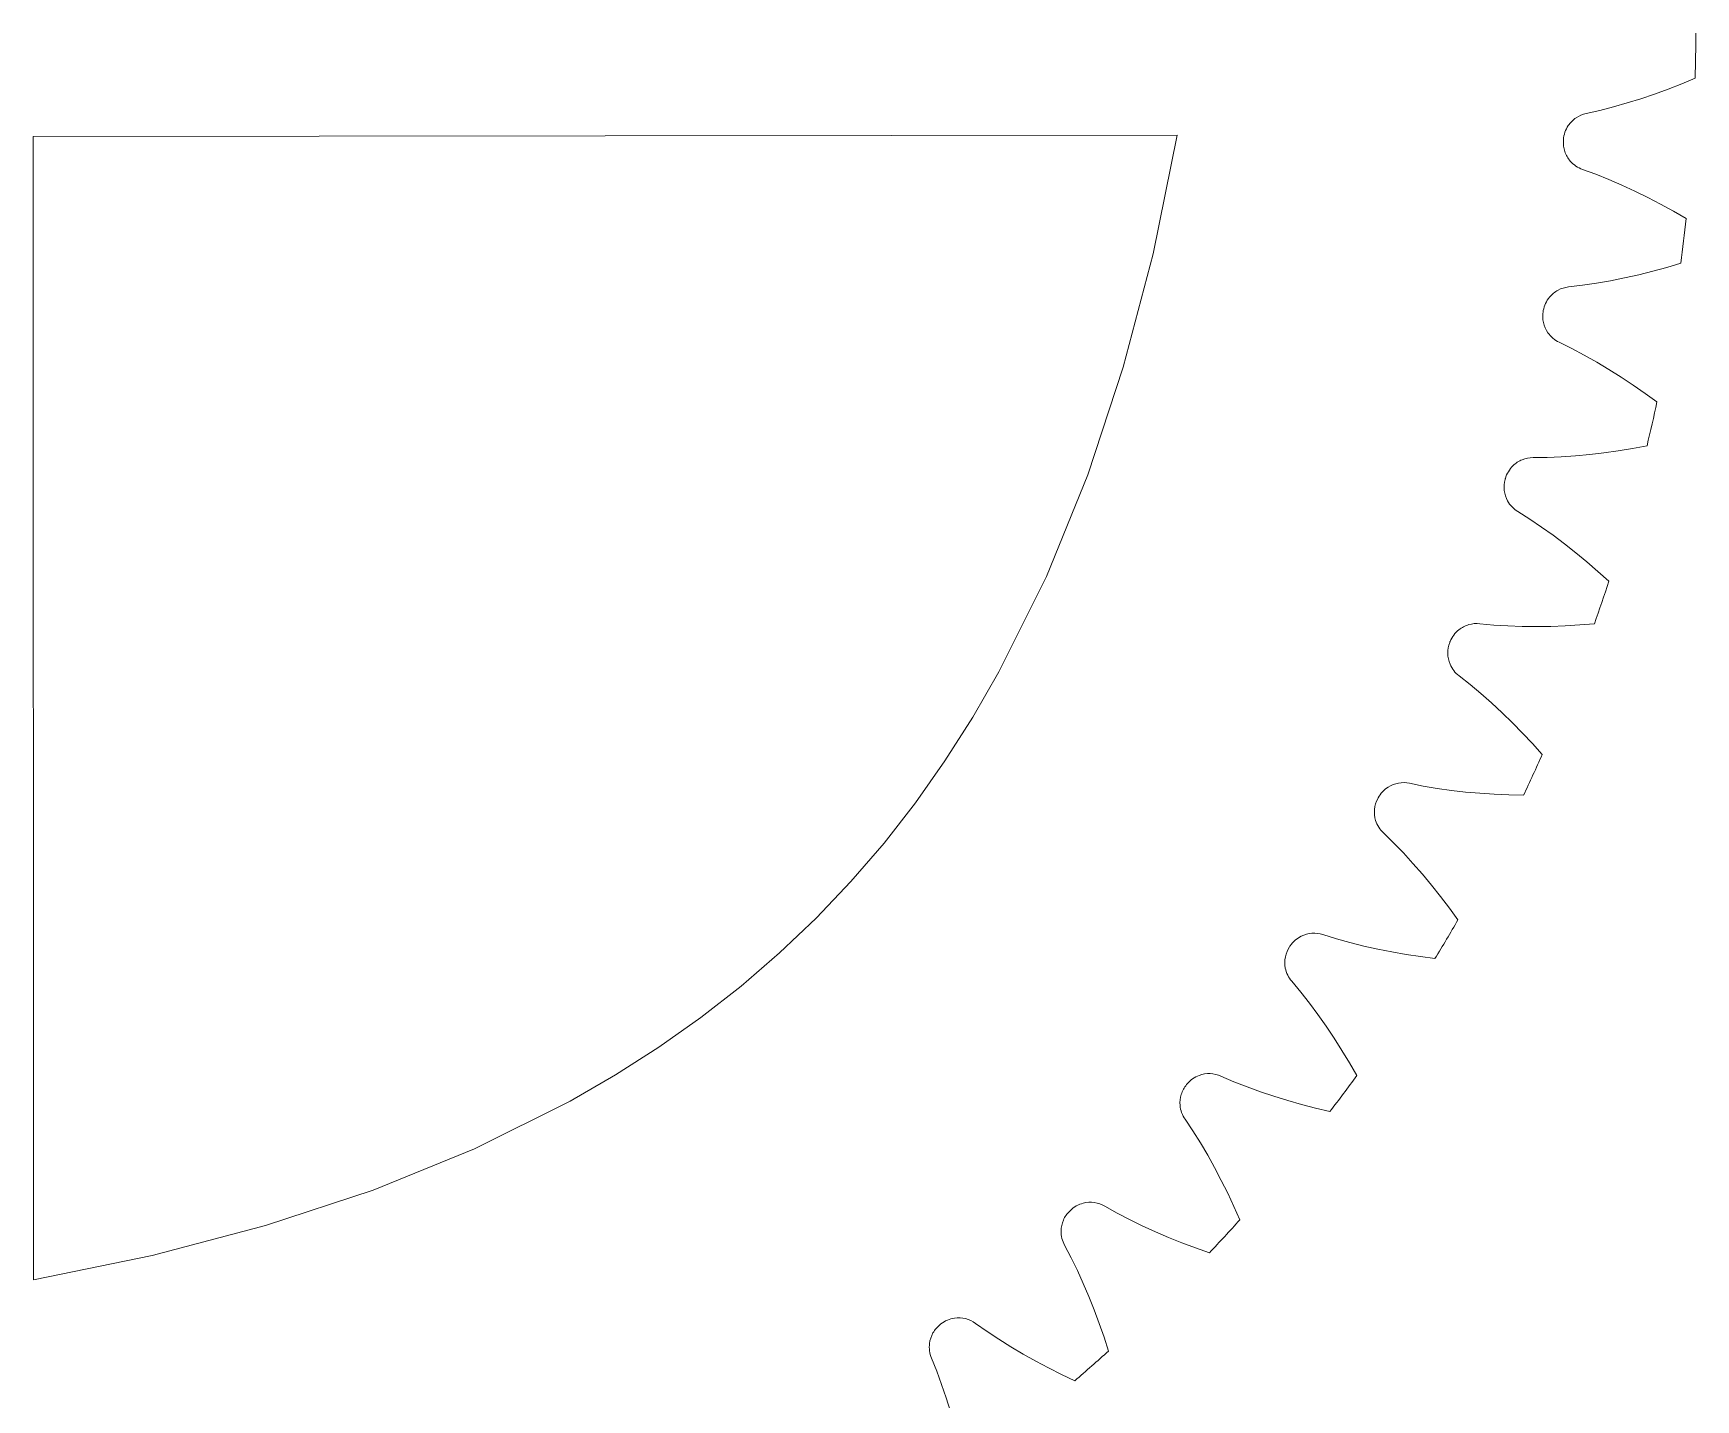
# Model space of a CAD drawing. Extents: x -180 to 228, y -304 to -8.
# Drawn here: x 24.6 to 93.8, y -154.3 to -97.3 of the extents above; entities that cross this region are included whole.
import ezdxf

# ---------------------------------------------------------------- set-up
doc = ezdxf.new("R2010")
doc.units = 0
doc.header["$MEASUREMENT"] = 0
doc.layers.add('Layer 1', color=7, linetype='Continuous')

# ---------------------------------------------------------------- blocks, each defined once
blk = doc.blocks.new('block 677')
at = {"layer": 'Layer 1', "color": 7, "lineweight": 9, "true_color": 0xffffff}
blk.add_lwpolyline([(61.996, -152.518), (62.214, -153.062), (62.417, -153.615), (62.605, -154.176), (62.78, -154.745), (62.942, -155.322), (63.092, -155.905), (63.23, -156.495), (63.357, -157.09)], dxfattribs=at)
blk = doc.blocks.new('block 678')
at = {"layer": 'Layer 1', "color": 7, "lineweight": 9, "true_color": 0xffffff}
blk.add_open_spline([(62.357, -151.121), (62.235, -151.217), (62.133, -151.336), (62.057, -151.471), (61.981, -151.606), (61.931, -151.755), (61.912, -151.909), (61.899, -152.012), (61.9, -152.116), (61.914, -152.219), (61.928, -152.322), (61.956, -152.423), (61.996, -152.518)], degree=3, knots=[0, 0, 0, 0, 1, 1, 1, 2, 2, 2, 3, 3, 3, 4, 4, 4, 4], dxfattribs=at)
blk = doc.blocks.new('block 679')
at = {"layer": 'Layer 1', "color": 7, "lineweight": 9, "true_color": 0xffffff}
blk.add_open_spline([(62.357, -151.121), (62.367, -151.113), (62.377, -151.105), (62.387, -151.097)], degree=3, dxfattribs=at)
blk = doc.blocks.new('block 680')
at = {"layer": 'Layer 1', "color": 7, "lineweight": 9, "true_color": 0xffffff}
blk.add_open_spline([(63.83, -151.071), (63.705, -150.98), (63.563, -150.913), (63.413, -150.876), (63.262, -150.838), (63.106, -150.831), (62.952, -150.853), (62.85, -150.868), (62.749, -150.897), (62.654, -150.938), (62.559, -150.979), (62.469, -151.033), (62.387, -151.097)], degree=3, knots=[0, 0, 0, 0, 1, 1, 1, 2, 2, 2, 3, 3, 3, 4, 4, 4, 4], dxfattribs=at)
blk = doc.blocks.new('block 681')
at = {"layer": 'Layer 1', "color": 7, "lineweight": 9, "true_color": 0xffffff}
blk.add_lwpolyline([(63.83, -151.071), (64.308, -151.41), (64.799, -151.736), (65.301, -152.05), (65.813, -152.353), (66.336, -152.645), (66.869, -152.926), (67.41, -153.198), (67.959, -153.459)], dxfattribs=at)
blk = doc.blocks.new('block 682')
at = {"layer": 'Layer 1', "color": 7, "lineweight": 9, "true_color": 0xffffff}
blk.add_open_spline([(67.959, -153.459), (68.434, -153.054), (68.903, -152.642), (69.367, -152.224)], degree=3, dxfattribs=at)
blk = doc.blocks.new('block 683')
at = {"layer": 'Layer 1', "color": 7, "lineweight": 9, "true_color": 0xffffff}
blk.add_lwpolyline([(67.536, -147.82), (67.809, -148.338), (68.069, -148.866), (68.315, -149.405), (68.548, -149.953), (68.77, -150.509), (68.98, -151.074), (69.179, -151.646), (69.367, -152.224)], dxfattribs=at)
blk = doc.blocks.new('block 684')
at = {"layer": 'Layer 1', "color": 7, "lineweight": 9, "true_color": 0xffffff}
blk.add_open_spline([(67.748, -146.393), (67.637, -146.501), (67.548, -146.63), (67.487, -146.772), (67.425, -146.915), (67.392, -147.068), (67.389, -147.223), (67.386, -147.327), (67.398, -147.43), (67.423, -147.531), (67.448, -147.632), (67.486, -147.729), (67.536, -147.82)], degree=3, knots=[0, 0, 0, 0, 1, 1, 1, 2, 2, 2, 3, 3, 3, 4, 4, 4, 4], dxfattribs=at)
blk = doc.blocks.new('block 685')
at = {"layer": 'Layer 1', "color": 7, "lineweight": 9, "true_color": 0xffffff}
blk.add_open_spline([(67.748, -146.393), (67.758, -146.384), (67.767, -146.375), (67.776, -146.365)], degree=3, dxfattribs=at)
blk = doc.blocks.new('block 686')
at = {"layer": 'Layer 1', "color": 7, "lineweight": 9, "true_color": 0xffffff}
blk.add_open_spline([(69.209, -146.189), (69.075, -146.111), (68.927, -146.06), (68.773, -146.038), (68.619, -146.017), (68.463, -146.026), (68.313, -146.064), (68.212, -146.09), (68.115, -146.129), (68.025, -146.18), (67.934, -146.231), (67.851, -146.293), (67.776, -146.365)], degree=3, knots=[0, 0, 0, 0, 1, 1, 1, 2, 2, 2, 3, 3, 3, 4, 4, 4, 4], dxfattribs=at)
blk = doc.blocks.new('block 687')
at = {"layer": 'Layer 1', "color": 7, "lineweight": 9, "true_color": 0xffffff}
blk.add_lwpolyline([(69.209, -146.189), (69.719, -146.476), (70.241, -146.749), (70.773, -147.009), (71.315, -147.256), (71.865, -147.492), (72.424, -147.716), (72.991, -147.93), (73.565, -148.133)], dxfattribs=at)
blk = doc.blocks.new('block 688')
at = {"layer": 'Layer 1', "color": 7, "lineweight": 9, "true_color": 0xffffff}
blk.add_open_spline([(73.565, -148.133), (73.994, -147.68), (74.418, -147.221), (74.835, -146.757)], degree=3, dxfattribs=at)
blk = doc.blocks.new('block 689')
at = {"layer": 'Layer 1', "color": 7, "lineweight": 9, "true_color": 0xffffff}
blk.add_lwpolyline([(72.554, -142.569), (72.88, -143.055), (73.193, -143.553), (73.494, -144.063), (73.784, -144.584), (74.062, -145.114), (74.33, -145.653), (74.588, -146.201), (74.835, -146.757)], dxfattribs=at)
blk = doc.blocks.new('block 690')
at = {"layer": 'Layer 1', "color": 7, "lineweight": 9, "true_color": 0xffffff}
blk.add_open_spline([(72.616, -141.127), (72.517, -141.246), (72.442, -141.384), (72.395, -141.532), (72.349, -141.68), (72.332, -141.835), (72.345, -141.99), (72.354, -142.093), (72.376, -142.195), (72.411, -142.293), (72.447, -142.391), (72.495, -142.483), (72.554, -142.569)], degree=3, knots=[0, 0, 0, 0, 1, 1, 1, 2, 2, 2, 3, 3, 3, 4, 4, 4, 4], dxfattribs=at)
blk = doc.blocks.new('block 691')
at = {"layer": 'Layer 1', "color": 7, "lineweight": 9, "true_color": 0xffffff}
blk.add_open_spline([(72.616, -141.127), (72.624, -141.117), (72.633, -141.107), (72.641, -141.097)], degree=3, dxfattribs=at)
blk = doc.blocks.new('block 692')
at = {"layer": 'Layer 1', "color": 7, "lineweight": 9, "true_color": 0xffffff}
blk.add_open_spline([(74.047, -140.772), (73.906, -140.708), (73.753, -140.673), (73.598, -140.667), (73.443, -140.662), (73.289, -140.687), (73.143, -140.741), (73.046, -140.777), (72.953, -140.826), (72.869, -140.886), (72.784, -140.946), (72.708, -141.017), (72.641, -141.097)], degree=3, knots=[0, 0, 0, 0, 1, 1, 1, 2, 2, 2, 3, 3, 3, 4, 4, 4, 4], dxfattribs=at)
blk = doc.blocks.new('block 693')
at = {"layer": 'Layer 1', "color": 7, "lineweight": 9, "true_color": 0xffffff}
blk.add_lwpolyline([(74.047, -140.772), (74.585, -141.004), (75.132, -141.22), (75.689, -141.423), (76.253, -141.613), (76.825, -141.79), (77.405, -141.954), (77.99, -142.107), (78.583, -142.249)], dxfattribs=at)
blk = doc.blocks.new('block 694')
at = {"layer": 'Layer 1', "color": 7, "lineweight": 9, "true_color": 0xffffff}
blk.add_open_spline([(78.583, -142.249), (78.962, -141.754), (79.335, -141.253), (79.702, -140.749)], degree=3, dxfattribs=at)
blk = doc.blocks.new('block 695')
at = {"layer": 'Layer 1', "color": 7, "lineweight": 9, "true_color": 0xffffff}
blk.add_lwpolyline([(76.996, -136.821), (77.371, -137.271), (77.734, -137.734), (78.087, -138.209), (78.429, -138.697), (78.762, -139.195), (79.085, -139.703), (79.398, -140.221), (79.702, -140.749)], dxfattribs=at)
blk = doc.blocks.new('block 696')
at = {"layer": 'Layer 1', "color": 7, "lineweight": 9, "true_color": 0xffffff}
blk.add_open_spline([(76.907, -135.381), (76.821, -135.51), (76.76, -135.654), (76.73, -135.806), (76.699, -135.959), (76.698, -136.115), (76.727, -136.268), (76.747, -136.37), (76.78, -136.469), (76.825, -136.562), (76.87, -136.655), (76.928, -136.743), (76.996, -136.821)], degree=3, knots=[0, 0, 0, 0, 1, 1, 1, 2, 2, 2, 3, 3, 3, 4, 4, 4, 4], dxfattribs=at)
blk = doc.blocks.new('block 697')
at = {"layer": 'Layer 1', "color": 7, "lineweight": 9, "true_color": 0xffffff}
blk.add_open_spline([(76.907, -135.381), (76.914, -135.37), (76.921, -135.359), (76.929, -135.348)], degree=3, dxfattribs=at)
blk = doc.blocks.new('block 698')
at = {"layer": 'Layer 1', "color": 7, "lineweight": 9, "true_color": 0xffffff}
blk.add_open_spline([(78.293, -134.878), (78.146, -134.83), (77.99, -134.81), (77.835, -134.821), (77.681, -134.832), (77.53, -134.873), (77.391, -134.942), (77.297, -134.988), (77.211, -135.046), (77.133, -135.115), (77.055, -135.183), (76.986, -135.262), (76.929, -135.348)], degree=3, knots=[0, 0, 0, 0, 1, 1, 1, 2, 2, 2, 3, 3, 3, 4, 4, 4, 4], dxfattribs=at)
blk = doc.blocks.new('block 699')
at = {"layer": 'Layer 1', "color": 7, "lineweight": 9, "true_color": 0xffffff}
blk.add_lwpolyline([(78.293, -134.878), (78.852, -135.053), (79.419, -135.211), (79.994, -135.354), (80.575, -135.484), (81.162, -135.6), (81.756, -135.703), (82.354, -135.794), (82.958, -135.873)], dxfattribs=at)
blk = doc.blocks.new('block 700')
at = {"layer": 'Layer 1', "color": 7, "lineweight": 9, "true_color": 0xffffff}
blk.add_open_spline([(82.958, -135.873), (83.284, -135.341), (83.602, -134.804), (83.915, -134.264)], degree=3, dxfattribs=at)
blk = doc.blocks.new('block 701')
at = {"layer": 'Layer 1', "color": 7, "lineweight": 9, "true_color": 0xffffff}
blk.add_lwpolyline([(80.812, -130.641), (81.232, -131.049), (81.642, -131.471), (82.043, -131.908), (82.434, -132.356), (82.817, -132.817), (83.191, -133.289), (83.557, -133.771), (83.915, -134.264)], dxfattribs=at)
blk = doc.blocks.new('block 702')
at = {"layer": 'Layer 1', "color": 7, "lineweight": 9, "true_color": 0xffffff}
blk.add_open_spline([(80.573, -129.218), (80.501, -129.355), (80.456, -129.505), (80.442, -129.66), (80.427, -129.814), (80.443, -129.97), (80.488, -130.118), (80.518, -130.218), (80.561, -130.313), (80.616, -130.401), (80.67, -130.489), (80.736, -130.57), (80.812, -130.641)], degree=3, knots=[0, 0, 0, 0, 1, 1, 1, 2, 2, 2, 3, 3, 3, 4, 4, 4, 4], dxfattribs=at)
blk = doc.blocks.new('block 703')
at = {"layer": 'Layer 1', "color": 7, "lineweight": 9, "true_color": 0xffffff}
blk.add_open_spline([(80.573, -129.218), (80.579, -129.206), (80.586, -129.195), (80.592, -129.183)], degree=3, dxfattribs=at)
blk = doc.blocks.new('block 704')
at = {"layer": 'Layer 1', "color": 7, "lineweight": 9, "true_color": 0xffffff}
blk.add_open_spline([(81.899, -128.573), (81.748, -128.54), (81.591, -128.537), (81.438, -128.564), (81.286, -128.591), (81.14, -128.648), (81.009, -128.731), (80.921, -128.786), (80.841, -128.853), (80.77, -128.93), (80.7, -129.006), (80.64, -129.091), (80.592, -129.183)], degree=3, knots=[0, 0, 0, 0, 1, 1, 1, 2, 2, 2, 3, 3, 3, 4, 4, 4, 4], dxfattribs=at)
blk = doc.blocks.new('block 705')
at = {"layer": 'Layer 1', "color": 7, "lineweight": 9, "true_color": 0xffffff}
blk.add_lwpolyline([(81.899, -128.573), (82.473, -128.688), (83.054, -128.786), (83.64, -128.869), (84.232, -128.937), (84.829, -128.991), (85.429, -129.032), (86.034, -129.06), (86.643, -129.075)], dxfattribs=at)
blk = doc.blocks.new('block 706')
at = {"layer": 'Layer 1', "color": 7, "lineweight": 9, "true_color": 0xffffff}
blk.add_open_spline([(86.643, -129.075), (86.911, -128.512), (87.172, -127.945), (87.426, -127.375)], degree=3, dxfattribs=at)
blk = doc.blocks.new('block 707')
at = {"layer": 'Layer 1', "color": 7, "lineweight": 9, "true_color": 0xffffff}
blk.add_lwpolyline([(83.962, -124.096), (84.422, -124.457), (84.874, -124.835), (85.318, -125.227), (85.754, -125.632), (86.183, -126.05), (86.605, -126.481), (87.019, -126.922), (87.426, -127.375)], dxfattribs=at)
blk = doc.blocks.new('block 708')
at = {"layer": 'Layer 1', "color": 7, "lineweight": 9, "true_color": 0xffffff}
blk.add_open_spline([(83.576, -122.705), (83.518, -122.849), (83.489, -123.003), (83.491, -123.158), (83.492, -123.314), (83.524, -123.467), (83.585, -123.61), (83.625, -123.706), (83.678, -123.796), (83.741, -123.878), (83.805, -123.96), (83.879, -124.033), (83.962, -124.096)], degree=3, knots=[0, 0, 0, 0, 1, 1, 1, 2, 2, 2, 3, 3, 3, 4, 4, 4, 4], dxfattribs=at)
blk = doc.blocks.new('block 709')
at = {"layer": 'Layer 1', "color": 7, "lineweight": 9, "true_color": 0xffffff}
blk.add_open_spline([(83.576, -122.705), (83.58, -122.693), (83.585, -122.681), (83.59, -122.669)], degree=3, dxfattribs=at)
blk = doc.blocks.new('block 710')
at = {"layer": 'Layer 1', "color": 7, "lineweight": 9, "true_color": 0xffffff}
blk.add_open_spline([(84.827, -121.925), (84.673, -121.908), (84.517, -121.922), (84.368, -121.965), (84.219, -122.008), (84.079, -122.079), (83.958, -122.176), (83.876, -122.24), (83.804, -122.315), (83.741, -122.398), (83.679, -122.481), (83.629, -122.572), (83.59, -122.669)], degree=3, knots=[0, 0, 0, 0, 1, 1, 1, 2, 2, 2, 3, 3, 3, 4, 4, 4, 4], dxfattribs=at)
blk = doc.blocks.new('block 711')
at = {"layer": 'Layer 1', "color": 7, "lineweight": 9, "true_color": 0xffffff}
blk.add_lwpolyline([(84.827, -121.925), (85.41, -121.98), (85.998, -122.017), (86.589, -122.038), (87.185, -122.043), (87.784, -122.035), (88.386, -122.013), (88.99, -121.977), (89.597, -121.929)], dxfattribs=at)
blk = doc.blocks.new('block 712')
at = {"layer": 'Layer 1', "color": 7, "lineweight": 9, "true_color": 0xffffff}
blk.add_open_spline([(89.597, -121.929), (89.805, -121.34), (90.005, -120.749), (90.198, -120.156)], degree=3, dxfattribs=at)
blk = doc.blocks.new('block 713')
at = {"layer": 'Layer 1', "color": 7, "lineweight": 9, "true_color": 0xffffff}
blk.add_lwpolyline([(86.41, -117.257), (86.906, -117.569), (87.395, -117.897), (87.877, -118.24), (88.354, -118.598), (88.824, -118.969), (89.288, -119.353), (89.746, -119.748), (90.198, -120.156)], dxfattribs=at)
blk = doc.blocks.new('block 714')
at = {"layer": 'Layer 1', "color": 7, "lineweight": 9, "true_color": 0xffffff}
blk.add_open_spline([(85.881, -115.915), (85.839, -116.064), (85.826, -116.22), (85.844, -116.374), (85.862, -116.528), (85.909, -116.678), (85.984, -116.813), (86.034, -116.904), (86.096, -116.988), (86.168, -117.063), (86.24, -117.138), (86.321, -117.203), (86.41, -117.257)], degree=3, knots=[0, 0, 0, 0, 1, 1, 1, 2, 2, 2, 3, 3, 3, 4, 4, 4, 4], dxfattribs=at)
blk = doc.blocks.new('block 715')
at = {"layer": 'Layer 1', "color": 7, "lineweight": 9, "true_color": 0xffffff}
blk.add_open_spline([(85.881, -115.915), (85.884, -115.902), (85.888, -115.89), (85.891, -115.877)], degree=3, dxfattribs=at)
blk = doc.blocks.new('block 716')
at = {"layer": 'Layer 1', "color": 7, "lineweight": 9, "true_color": 0xffffff}
blk.add_open_spline([(87.044, -115.008), (86.889, -115.007), (86.735, -115.037), (86.591, -115.095), (86.447, -115.154), (86.316, -115.239), (86.205, -115.348), (86.131, -115.42), (86.067, -115.502), (86.014, -115.592), (85.961, -115.681), (85.919, -115.777), (85.891, -115.877)], degree=3, knots=[0, 0, 0, 0, 1, 1, 1, 2, 2, 2, 3, 3, 3, 4, 4, 4, 4], dxfattribs=at)
blk = doc.blocks.new('block 717')
at = {"layer": 'Layer 1', "color": 7, "lineweight": 9, "true_color": 0xffffff}
blk.add_lwpolyline([(87.044, -115.008), (87.629, -115.001), (88.217, -114.977), (88.808, -114.936), (89.401, -114.879), (89.996, -114.808), (90.592, -114.723), (91.189, -114.624), (91.788, -114.513)], dxfattribs=at)
blk = doc.blocks.new('block 718')
at = {"layer": 'Layer 1', "color": 7, "lineweight": 9, "true_color": 0xffffff}
blk.add_open_spline([(91.788, -114.513), (91.933, -113.906), (92.071, -113.297), (92.2, -112.687)], degree=3, dxfattribs=at)
blk = doc.blocks.new('block 719')
at = {"layer": 'Layer 1', "color": 7, "lineweight": 9, "true_color": 0xffffff}
blk.add_lwpolyline([(88.13, -110.2), (88.656, -110.458), (89.176, -110.733), (89.692, -111.024), (90.203, -111.33), (90.709, -111.65), (91.211, -111.983), (91.708, -112.329), (92.2, -112.687)], dxfattribs=at)
blk = doc.blocks.new('block 720')
at = {"layer": 'Layer 1', "color": 7, "lineweight": 9, "true_color": 0xffffff}
blk.add_open_spline([(87.463, -108.92), (87.437, -109.073), (87.441, -109.23), (87.475, -109.381), (87.508, -109.533), (87.571, -109.676), (87.66, -109.803), (87.72, -109.888), (87.79, -109.966), (87.869, -110.033), (87.949, -110.1), (88.036, -110.156), (88.13, -110.2)], degree=3, knots=[0, 0, 0, 0, 1, 1, 1, 2, 2, 2, 3, 3, 3, 4, 4, 4, 4], dxfattribs=at)
blk = doc.blocks.new('block 721')
at = {"layer": 'Layer 1', "color": 7, "lineweight": 9, "true_color": 0xffffff}
blk.add_open_spline([(87.463, -108.92), (87.466, -108.907), (87.468, -108.894), (87.47, -108.882)], degree=3, dxfattribs=at)
blk = doc.blocks.new('block 722')
at = {"layer": 'Layer 1', "color": 7, "lineweight": 9, "true_color": 0xffffff}
blk.add_open_spline([(88.525, -107.897), (88.371, -107.913), (88.221, -107.958), (88.084, -108.031), (87.947, -108.104), (87.826, -108.203), (87.727, -108.323), (87.661, -108.403), (87.605, -108.491), (87.562, -108.585), (87.518, -108.68), (87.488, -108.779), (87.47, -108.882)], degree=3, knots=[0, 0, 0, 0, 1, 1, 1, 2, 2, 2, 3, 3, 3, 4, 4, 4, 4], dxfattribs=at)
blk = doc.blocks.new('block 723')
at = {"layer": 'Layer 1', "color": 7, "lineweight": 9, "true_color": 0xffffff}
blk.add_lwpolyline([(88.525, -107.897), (89.107, -107.829), (89.689, -107.743), (90.273, -107.641), (90.856, -107.522), (91.44, -107.39), (92.024, -107.243), (92.608, -107.082), (93.191, -106.909)], dxfattribs=at)
blk = doc.blocks.new('block 724')
at = {"layer": 'Layer 1', "color": 7, "lineweight": 9, "true_color": 0xffffff}
blk.add_open_spline([(93.191, -106.909), (93.273, -106.29), (93.346, -105.67), (93.411, -105.05)], degree=3, dxfattribs=at)
blk = doc.blocks.new('block 725')
at = {"layer": 'Layer 1', "color": 7, "lineweight": 9, "true_color": 0xffffff}
blk.add_lwpolyline([(89.103, -103.002), (89.653, -103.203), (90.199, -103.423), (90.743, -103.658), (91.283, -103.909), (91.82, -104.174), (92.353, -104.453), (92.884, -104.745), (93.411, -105.05)], dxfattribs=at)
blk = doc.blocks.new('block 726')
at = {"layer": 'Layer 1', "color": 7, "lineweight": 9, "true_color": 0xffffff}
blk.add_open_spline([(88.306, -101.799), (88.296, -101.953), (88.316, -102.109), (88.366, -102.256), (88.415, -102.403), (88.493, -102.539), (88.594, -102.656), (88.662, -102.735), (88.74, -102.804), (88.826, -102.862), (88.912, -102.921), (89.005, -102.968), (89.103, -103.002)], degree=3, knots=[0, 0, 0, 0, 1, 1, 1, 2, 2, 2, 3, 3, 3, 4, 4, 4, 4], dxfattribs=at)
blk = doc.blocks.new('block 727')
at = {"layer": 'Layer 1', "color": 7, "lineweight": 9, "true_color": 0xffffff}
blk.add_open_spline([(88.306, -101.799), (88.307, -101.786), (88.308, -101.773), (88.309, -101.76)], degree=3, dxfattribs=at)
blk = doc.blocks.new('block 728')
at = {"layer": 'Layer 1', "color": 7, "lineweight": 9, "true_color": 0xffffff}
blk.add_open_spline([(89.255, -100.67), (89.103, -100.702), (88.959, -100.763), (88.831, -100.85), (88.702, -100.937), (88.592, -101.048), (88.506, -101.177), (88.448, -101.263), (88.402, -101.357), (88.369, -101.455), (88.336, -101.554), (88.315, -101.656), (88.309, -101.76)], degree=3, knots=[0, 0, 0, 0, 1, 1, 1, 2, 2, 2, 3, 3, 3, 4, 4, 4, 4], dxfattribs=at)
blk = doc.blocks.new('block 729')
at = {"layer": 'Layer 1', "color": 7, "lineweight": 9, "true_color": 0xffffff}
blk.add_lwpolyline([(89.255, -100.67), (89.827, -100.542), (90.397, -100.395), (90.966, -100.232), (91.534, -100.054), (92.101, -99.861), (92.667, -99.654), (93.231, -99.433), (93.793, -99.2)], dxfattribs=at)
blk = doc.blocks.new('block 730')
at = {"layer": 'Layer 1', "color": 7, "lineweight": 9, "true_color": 0xffffff}
blk.add_open_spline([(93.793, -99.2), (93.809, -98.576), (93.817, -97.952), (93.817, -97.328)], degree=3, dxfattribs=at)
blk = doc.blocks.new('block 745')
at = {"layer": 'Layer 1', "color": 7, "lineweight": 9, "true_color": 0xffffff}
blk.add_lwpolyline([(24.609, -149.257), (29.551, -148.243), (34.264, -146.999), (38.74, -145.52), (42.971, -143.795), (46.945, -141.812), (48.831, -140.72), (50.648, -139.559), (52.393, -138.326), (54.066, -137.021), (55.666, -135.643), (57.191, -134.19), (58.642, -132.663), (60.018, -131.061), (61.322, -129.386), (62.552, -127.639), (63.712, -125.82), (64.802, -123.932), (66.781, -119.955), (68.502, -115.719), (69.978, -111.239), (71.218, -106.523), (72.229, -101.577)], dxfattribs=at)
blk = doc.blocks.new('block 746')
at = {"layer": 'Layer 1', "color": 7, "lineweight": 9, "true_color": 0xffffff}
blk.add_lwpolyline([(72.229, -101.577), (24.593, -101.623)], dxfattribs=at)
blk = doc.blocks.new('block 747')
at = {"layer": 'Layer 1', "color": 7, "lineweight": 9, "true_color": 0xffffff}
blk.add_lwpolyline([(24.593, -101.623), (24.609, -149.257)], dxfattribs=at)
blk = doc.blocks.new('block 375')
at = {"layer": 'Layer 1'}
for name in ['block 730', 'block 729', 'block 728', 'block 746', 'block 747', 'block 745', 'block 726', 'block 727', 'block 725', 'block 724', 'block 723', 'block 722', 'block 720', 'block 721', 'block 719', 'block 718', 'block 717', 'block 716', 'block 714', 'block 715', 'block 713', 'block 712', 'block 710', 'block 711', 'block 708', 'block 709', 'block 707', 'block 706', 'block 704', 'block 705', 'block 702', 'block 703', 'block 701', 'block 700', 'block 698', 'block 699', 'block 696', 'block 697', 'block 695', 'block 690', 'block 691', 'block 692', 'block 693', 'block 694', 'block 689', 'block 686', 'block 684', 'block 685', 'block 687', 'block 688', 'block 683', 'block 680', 'block 678', 'block 679', 'block 681', 'block 682', 'block 677']:
    blk.add_blockref(name, (0, 0), dxfattribs=at)

msp = doc.modelspace()

# ---------------------------------------------------------------- block references
at = {"layer": 'Layer 1'}
msp.add_blockref('block 375', (0, 0), dxfattribs=at)

doc.saveas('drawing.dxf')
